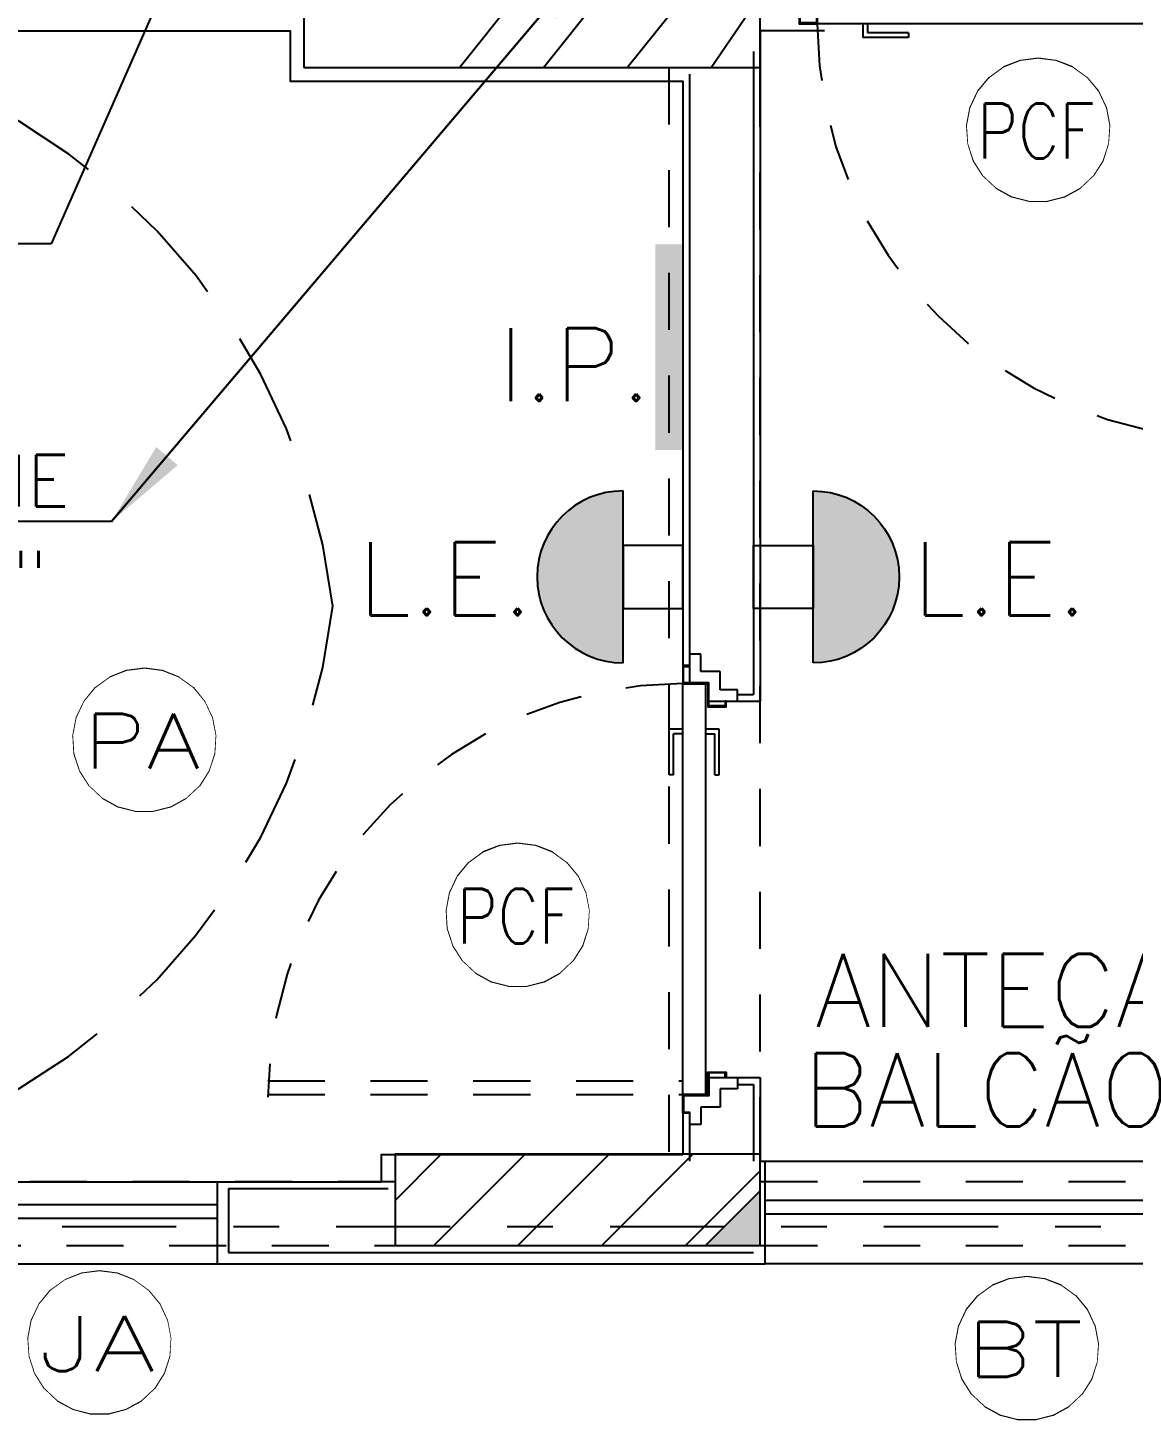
# Model space of a CAD drawing. Header units: millimetres. Extents: x 188.6 to 263.2, y 40.1 to 120.1.
# Drawn here: x 227.859 to 230.28, y 65.92 to 68.966 of the extents above; entities that cross this region are included whole.
import ezdxf
from ezdxf.enums import TextEntityAlignment as Align

# ---------------------------------------------------------------- set-up
doc = ezdxf.new("R2010")
doc.units = ezdxf.units.MM
doc.set_wipeout_variables(frame=1)
for name, pattern in [('ACAD_ISO14W100', [24, 12, -3, 0, -3, 0, -3, 0, -3]), ('DASHDOT2', [0.5, 0.25, -0.125, 0, -0.125]), ('HIDDEN2', [0.1875, 0.125, -0.0625]), ('XREF-TIPO$0$HIDDEN', [0.375, 0.25, -0.125]), ('XREF-TIPO$0$HIDDEN2', [0.1875, 0.125, -0.0625])]:
    doc.linetypes.add(name, pattern=pattern)
for name, color, linetype in [('ARQ', 8, 'Continuous'), ('ESTR-PILARES', 11, 'Continuous'), ('ESTR-VIGAS', 11, 'HIDDEN2'), ('ESTRUTURA', 7, 'Continuous'), ('INC-ALARME-COL', 254, 'Continuous'), ('INC-LE', 96, 'Continuous'), ('INC-PCF', 254, 'Continuous'), ('INC-SINALIZAÇÃO', 88, 'Continuous'), ('INC-TEXTO', 7, 'Continuous'), ('LE', 96, 'Continuous'), ('LE-TEXTO', 7, 'Continuous'), ('SPDA-MALHA', 162, 'ACAD_ISO14W100'), ('SPK-TEXTO', 7, 'Continuous'), ('T-MC-TEXTO', 8, 'Continuous')]:
    doc.layers.add(name, color=color, linetype=linetype)
doc.styles.add('60-100', font='romans.shx', dxfattribs={"height": 0.16})
doc.styles.add('60-50', font='romans.shx', dxfattribs={"height": 0.08})
doc.styles.add('60-75', font='romans.shx', dxfattribs={"height": 0.12})
doc.styles.add('MC-ROMANS', font='romans')
doc.styles.add('ROMANS', font='ROMANS.SHX', dxfattribs={"height": 0.15})
doc.dimstyles.new('IND75', dxfattribs={"dimtxt": 0.15, "dimasz": 0.1875, "dimexe": 0.15, "dimexo": 0, "dimgap": 0.1, "dimtad": 1, "dimzin": 10, "dimdsep": 46, "dimtxsty": '60-75', "dimcen": 0, "dimclrd": 256, "dimclre": 1, "dimclrt": 256, "dimadec": 0, "dimazin": 0, "dimtfac": 1, "dimtix": 1, "dimtmove": 2, "dimatfit": 3, "dimfxl": 0.15, "dimtolj": 1, "dimtzin": 6, "dimarcsym": 0})
doc.dimstyles.new('SETAS75', dxfattribs={"dimtxt": 0.16, "dimasz": 0.15, "dimexe": 0.15, "dimexo": 0, "dimgap": 0.1, "dimtad": 1, "dimzin": 10, "dimdsep": 46, "dimtxsty": '60-100', "dimblk1": 'OPEN', "dimblk2": 'OPEN', "dimsah": 1, "dimcen": 0, "dimclrd": 244, "dimclre": 244, "dimclrt": 7, "dimadec": 0, "dimazin": 0, "dimtfac": 1, "dimtix": 1, "dimtmove": 2, "dimatfit": 3, "dimldrblk": 'OPEN', "dimfxl": 0.15, "dimtolj": 1, "dimtzin": 6, "dimarcsym": 0})

# ---------------------------------------------------------------- blocks, each defined once
blk = doc.blocks.new('XREF-TIPO$0$PORTA CF')
at = {"color": 0, "linetype": 'XREF-TIPO$0$HIDDEN2'}
for p, q in [((224.4585, 129.9018), (224.4585, 128.9931)), ((224.4885, 129.9018), (224.4885, 128.9931))]:
    blk.add_line(p, q, dxfattribs=at)
at = {"color": 0}
for p, q in [((225.1585, 129.0231), (225.2585, 129.0231)), ((225.1585, 129.0131), (225.1585, 129.0231)), ((225.1585, 129.0131), (225.2485, 129.0131)), ((225.2485, 128.9931), (225.2485, 129.0131)), ((225.2585, 128.9931), (225.2585, 129.0231)), ((224.3929, 128.9531), (224.3929, 128.9781)), ((225.4229, 128.9531), (225.4229, 128.9781)), ((224.4309, 128.9531), (224.3929, 128.9531)), ((224.4309, 128.9111), (224.4309, 128.9531)), ((225.2485, 128.9431), (225.2485, 128.9231)), ((225.2585, 128.9131), (225.2585, 128.9431)), ((225.3849, 128.9111), (225.3849, 128.9531)), ((225.3849, 128.9531), (225.4229, 128.9531)), ((224.4709, 128.9111), (224.4309, 128.9111)), ((224.4709, 128.8731), (224.4709, 128.9111)), ((225.1585, 128.9231), (225.1585, 128.9131)), ((225.1585, 128.9231), (225.2485, 128.9231)), ((225.1585, 128.9131), (225.2585, 128.9131)), ((225.3449, 128.9111), (225.3849, 128.9111)), ((225.3449, 128.8731), (225.3449, 128.9111)), ((224.4959, 128.8731), (224.4709, 128.8731)), ((225.3199, 128.8731), (225.3449, 128.8731))]:
    blk.add_line(p, q, dxfattribs=at)
for points in [[(224.4959, 128.9001), (224.5059, 128.9001), (224.5059, 128.9361), (224.4559, 128.9361), (224.4559, 128.9911), (224.4199, 128.9911), (224.4199, 128.9781), (224.4179, 128.9781), (224.4179, 128.9931), (224.4579, 128.9931), (224.4579, 128.9381), (224.5079, 128.9381), (224.5079, 128.8981), (224.4959, 128.8981)], [(224.4585, 128.9431), (224.4585, 128.9931), (225.3585, 128.9931), (225.3585, 128.9431)], [(225.3199, 128.9001), (225.3099, 128.9001), (225.3099, 128.9361), (225.3599, 128.9361), (225.3599, 128.9911), (225.3959, 128.9911), (225.3959, 128.9781), (225.3979, 128.9781), (225.3979, 128.9931), (225.3579, 128.9931), (225.3579, 128.9381), (225.3079, 128.9381), (225.3079, 128.8981), (225.3199, 128.8981)]]:
    blk.add_lwpolyline(points, close=True, dxfattribs=at)
at = {"color": 0, "linetype": 'XREF-TIPO$0$HIDDEN2'}
blk.add_arc((224.4479, 128.9912), 0.9107, 0.1236, 89.659, dxfattribs=at)
blk = doc.blocks.new('ESTR-TP-29.09.2016')
at = {"layer": 'ESTR-PILARES'}
for p, q in [((22.851, 9.3652), (23.051, 9.6152)), ((23.0349, 9.3652), (23.2349, 9.6152)), ((23.2187, 9.3652), (23.4187, 9.6152)), ((23.4026, 9.3652), (23.51, 9.5227)), ((22.71, 6.8842), (22.811, 6.9852)), ((22.7949, 6.7852), (22.9949, 6.9852)), ((22.9787, 6.7852), (23.1787, 6.9852)), ((23.1626, 6.7852), (23.3626, 6.9852)), ((23.3464, 6.7852), (23.51, 6.9488)), ((23.11, 6.8852), (23.11, 6.8852)), ((22.71, 6.7852), (22.71, 6.7852)), ((22.71, 6.7852), (22.71, 6.7852)), ((23.51, 6.7852), (23.51, 6.7852)), ((23.51, 6.7852), (23.51, 6.7852))]:
    blk.add_line(p, q, dxfattribs=at)
for points in [[(22.51, 9.3652), (23.51, 9.3652), (23.51, 9.6152), (22.51, 9.6152), (22.51, 9.3652)], [(22.71, 6.7852), (23.51, 6.7852), (23.51, 6.9852), (22.71, 6.9852), (22.71, 6.7852)], [(23.51, 6.7852), (23.51, 6.9052), (23.39, 6.7852), (23.51, 6.7852)]]:
    blk.add_lwpolyline(points, dxfattribs=at)
for points in [[(23.51, 6.7852), (23.51, 6.9052), (23.39, 6.7852)], [(23.51, 6.7852), (23.39, 6.7852), (23.51, 6.7852)]]:
    blk.add_solid(points, dxfattribs=at)
at = {"layer": 'ESTR-VIGAS'}
for points in [[(23.31, 9.3652), (23.31, 6.9852)], [(23.51, 6.9852), (23.51, 9.3652)], [(22.71, 6.9252), (17.94, 6.9252)], [(24.76, 6.9252), (23.51, 6.9252)], [(17.94, 6.7852), (22.71, 6.7852)], [(23.51, 6.7852), (24.83, 6.7852)]]:
    blk.add_lwpolyline(points, dxfattribs=at)
blk = doc.blocks.new('LE')
at = {"layer": 'INC-LE'}
blk.add_hatch(color=256, dxfattribs=at).paths.add_polyline_path([(-0.1674, 0.1162), (0.1674, 0.1162, 1)])
blk.add_line((-0.1674, 0.1162), (0.1674, 0.1162), dxfattribs=at)
blk.add_lwpolyline([(-0.0614, 0), (0.0614, 0), (0.0614, 0.1162), (-0.0614, 0.1162)], close=True, dxfattribs=at)
blk.add_arc((0, 0.1162), 0.1674, 0, 180, dxfattribs=at)
blk = doc.blocks.new('PORTA CF')
at = {"linetype": 'HIDDEN2'}
for p, q in [((224.4585, 129.9018), (224.4585, 128.9931)), ((224.4885, 129.9018), (224.4885, 128.9931))]:
    blk.add_line(p, q, dxfattribs=at)
for p, q in [((225.1585, 129.0231), (225.2585, 129.0231)), ((225.1585, 129.0131), (225.1585, 129.0231)), ((225.1585, 129.0131), (225.2485, 129.0131)), ((225.2485, 128.9931), (225.2485, 129.0131)), ((225.2585, 128.9931), (225.2585, 129.0231)), ((224.3929, 128.9531), (224.3929, 128.9781)), ((225.4229, 128.9531), (225.4229, 128.9781)), ((224.4309, 128.9531), (224.3929, 128.9531)), ((224.4309, 128.9111), (224.4309, 128.9531)), ((225.2485, 128.9431), (225.2485, 128.9231)), ((225.2585, 128.9131), (225.2585, 128.9431)), ((225.3849, 128.9111), (225.3849, 128.9531)), ((225.3849, 128.9531), (225.4229, 128.9531)), ((224.4709, 128.9111), (224.4309, 128.9111)), ((224.4709, 128.8731), (224.4709, 128.9111)), ((225.1585, 128.9231), (225.1585, 128.9131)), ((225.1585, 128.9231), (225.2485, 128.9231)), ((225.1585, 128.9131), (225.2585, 128.9131)), ((225.3449, 128.9111), (225.3849, 128.9111)), ((225.3449, 128.8731), (225.3449, 128.9111)), ((224.4959, 128.8731), (224.4709, 128.8731)), ((225.3199, 128.8731), (225.3449, 128.8731))]:
    blk.add_line(p, q)
for points in [[(224.4959, 128.9001), (224.5059, 128.9001), (224.5059, 128.9361), (224.4559, 128.9361), (224.4559, 128.9911), (224.4199, 128.9911), (224.4199, 128.9781), (224.4179, 128.9781), (224.4179, 128.9931), (224.4579, 128.9931), (224.4579, 128.9381), (224.5079, 128.9381), (224.5079, 128.8981), (224.4959, 128.8981)], [(224.4585, 128.9431), (224.4585, 128.9931), (225.3585, 128.9931), (225.3585, 128.9431)], [(225.3199, 128.9001), (225.3099, 128.9001), (225.3099, 128.9361), (225.3599, 128.9361), (225.3599, 128.9911), (225.3959, 128.9911), (225.3959, 128.9781), (225.3979, 128.9781), (225.3979, 128.9931), (225.3579, 128.9931), (225.3579, 128.9381), (225.3079, 128.9381), (225.3079, 128.8981), (225.3199, 128.8981)]]:
    blk.add_lwpolyline(points, close=True)
blk.add_arc((224.4479, 128.9912), 0.9107, 0.1236, 89.659, dxfattribs=at)
blk = doc.blocks.new('_OPEN')
at = {"color": 0, "linetype": 'ByBlock'}
for p, q in [((-1, 0.167), (0, 0)), ((0, 0), (-1, -0.167)), ((0, 0), (-1, 0))]:
    blk.add_line(p, q, dxfattribs=at)
blk = doc.blocks.new('INDU')
at = {"color": 7}
blk.add_line((-0.005, 0), (0.005, 0), dxfattribs=at)
at = {"style": 'ROMANS'}
for tag, p in [('TQ-01', (0, 0.001189)), ('100', (0, -0.001718))]:
    blk.add_attdef(tag, text='', height=0.0015, dxfattribs=at).set_placement(p, align=Align.MIDDLE)
blk = doc.blocks.new('INC-OBJETO')
at = {"color": 0}
blk.add_lwpolyline([(0, 0.002084), (-0.000518, 0.002019), (-0.001004, 0.001827), (-0.001427, 0.001519), (-0.00176, 0.001117), (-0.001982, 0.000644), (-0.00208, 0.000131), (-0.002047, -0.000391), (-0.001886, -0.000887), (-0.001606, -0.001329), (-0.001225, -0.001686), (-0.000767, -0.001938), (-0.000261, -0.002068), (0.000261, -0.002068), (0.000767, -0.001938), (0.001225, -0.001686), (0.001606, -0.001329), (0.001886, -0.000887), (0.002047, -0.000391), (0.00208, 0.000131), (0.001982, 0.000644), (0.00176, 0.001117), (0.001427, 0.001519), (0.001004, 0.001827), (0.000518, 0.002019)], close=True, dxfattribs=at)
blk.add_wipeout([(0, 0.002084), (-0.000518, 0.002019), (-0.001004, 0.001827), (-0.001427, 0.001519), (-0.00176, 0.001117), (-0.001982, 0.000644), (-0.00208, 0.000131), (-0.002047, -0.000391), (-0.001886, -0.000887), (-0.001606, -0.001329), (-0.001225, -0.001686), (-0.000767, -0.001938), (-0.000261, -0.002068), (0.000261, -0.002068), (0.000767, -0.001938), (0.001225, -0.001686), (0.001606, -0.001329), (0.001886, -0.000887), (0.002047, -0.000391), (0.00208, 0.000131), (0.001982, 0.000644), (0.00176, 0.001117), (0.001427, 0.001519), (0.001004, 0.001827), (0.000518, 0.002019)], dxfattribs=at)
at = {"color": 0, "style": 'ROMANS', "width": 1.285725}
blk.add_attdef('OBJETO', text='', height=0.0016, dxfattribs=at).set_placement((-0.001786, -0.00083), (0.001643, -0.00083), align=Align.FIT)
blk = doc.blocks.new('A$C0ECE51B6')
at = {"layer": 'INC-SINALIZAÇÃO', "color": 119}
blk.add_solid([(0.225, 0.06), (0.225, 0), (-0.225, 0.06), (-0.225, 0)], dxfattribs=at)

msp = doc.modelspace()

# ---------------------------------------------------------------- linework, layer by layer
at = {"layer": 'ARQ'}
for p, q in [((229.4632, 68.9596), (229.4632, 67.4916)), ((229.6034, 68.9596), (229.4632, 68.9596)), ((229.4632, 68.9596), (229.4632, 67.4916)), ((229.6034, 68.9596), (229.4632, 68.9596)), ((229.4482, 68.9146), (229.4482, 67.5066)), ((229.4482, 68.9146), (229.4482, 67.5066)), ((229.3081, 68.8646), (229.3081, 67.5296)), ((229.3081, 68.8646), (229.3081, 67.5296)), ((229.3502, 67.4916), (229.4632, 67.4916)), ((229.3502, 67.4916), (229.4632, 67.4916)), ((229.4132, 67.5066), (229.4482, 67.5066)), ((229.4132, 67.5066), (229.4482, 67.5066)), ((229.3502, 66.6676), (229.4632, 66.6676)), ((229.3502, 66.6676), (229.4632, 66.6676)), ((229.4632, 66.6676), (229.4632, 66.4844)), ((229.4632, 66.6676), (229.4632, 66.4844)), ((229.4132, 66.6526), (229.4481, 66.6526)), ((229.4132, 66.6526), (229.4481, 66.6526)), ((229.4481, 66.6526), (229.4481, 66.4844)), ((229.4481, 66.6526), (229.4481, 66.4844)), ((229.2932, 66.6276), (229.2932, 66.4994)), ((229.2932, 66.6276), (229.2932, 66.4994)), ((229.3081, 66.5897), (229.3081, 66.4846)), ((229.3081, 66.5897), (229.3081, 66.4846)), ((229.4632, 66.4844), (230.6832, 66.4844)), ((229.4632, 66.4844), (230.6832, 66.4844)), ((229.4732, 66.4844), (229.4732, 66.2596)), ((229.4732, 66.4844), (229.4732, 66.2596)), ((227.7734, 66.4396), (228.2734, 66.4396)), ((227.7734, 66.4396), (228.2734, 66.4396)), ((228.2734, 66.4396), (228.6331, 66.4396)), ((228.2734, 66.4396), (228.2734, 66.2596)), ((228.2734, 66.4396), (228.6331, 66.4396)), ((228.2734, 66.4396), (228.2734, 66.2596)), ((228.2984, 66.4246), (228.6481, 66.4246)), ((228.2984, 66.4246), (228.2984, 66.2846)), ((228.2984, 66.4246), (228.6481, 66.4246)), ((228.2984, 66.4246), (228.2984, 66.2846)), ((227.7734, 66.3896), (228.2734, 66.3896)), ((227.7734, 66.3896), (228.2734, 66.3896)), ((229.4732, 66.3994), (230.6732, 66.3994)), ((229.4732, 66.3994), (230.6732, 66.3994)), ((227.7734, 66.3596), (228.2734, 66.3596)), ((227.7734, 66.3596), (228.2734, 66.3596)), ((229.4732, 66.3694), (230.6732, 66.3694)), ((229.4732, 66.3694), (230.6732, 66.3694)), ((228.2984, 66.2846), (229.4481, 66.2846)), ((228.2984, 66.2846), (229.4481, 66.2846)), ((227.7734, 66.2596), (228.2734, 66.2596)), ((227.7734, 66.2596), (228.2734, 66.2596)), ((228.2734, 66.2596), (229.4731, 66.2596)), ((228.2734, 66.2596), (229.4731, 66.2596)), ((230.6832, 66.2596), (229.4731, 66.2596)), ((230.6832, 66.2596), (229.4731, 66.2596))]:
    msp.add_line(p, q, dxfattribs=at)
for points in [[(223.8332, 66.8994), (223.8332, 68.301), (223.8929, 68.301), (223.8929, 68.9596), (228.4331, 68.9596), (228.4331, 68.8494), (229.2932, 68.8494), (229.2932, 67.5296)], [(223.8332, 66.8994), (223.8332, 68.301), (223.8929, 68.301), (223.8929, 68.9596), (228.4331, 68.9596), (228.4331, 68.8494), (229.2932, 68.8494), (229.2932, 67.5296)], [(228.6331, 66.4396), (228.6331, 66.4994), (229.2932, 66.4994)], [(228.6331, 66.4396), (228.6331, 66.4994), (229.2932, 66.4994)]]:
    msp.add_lwpolyline(points, dxfattribs=at)
at = {"layer": 'ARQ', "linetype": 'XREF-TIPO$0$HIDDEN'}
for centre, radius, start, end in [((227.1151, 67.5395), 1.4205, 6.4713, 91.2879), ((227.1151, 67.5395), 1.4205, 6.4713, 91.2879), ((227.1239, 67.8609), 1.412, 268.3469, 353.4369), ((227.1239, 67.8609), 1.412, 268.3469, 353.4369)]:
    msp.add_arc(centre, radius, start, end, dxfattribs=at)
at = {"layer": 'SPDA-MALHA', "linetype": 'DASHDOT2'}
msp.add_line((223.734, 66.3416), (234.1306, 66.3416), dxfattribs=at)

# ---------------------------------------------------------------- block references
at = {"layer": 'ARQ', "rotation": 90}
msp.add_blockref('XREF-TIPO$0$PORTA CF', (358.2863, -157.8283), dxfattribs=at)
at = {"layer": 'ESTRUTURA'}
msp.add_blockref('ESTR-TP-29.09.2016', (205.9531, 59.5144), dxfattribs=at)
at = {"layer": 'INC-ALARME-COL'}
ref = msp.add_blockref('INDU', (227.6672, 67.8854, -0.225), dxfattribs=dict(at, xscale=75, yscale=-75, zscale=75, rotation=180))
ref.add_attrib('100', 'ø3/4"', dxfattribs={"layer": '0', "height": 0.1125, "style": 'ROMANS'}).set_placement((227.6672, 67.7566, 0.45), align=Align.MIDDLE)
ref.add_attrib('TQ-01', 'ALARME', dxfattribs={"layer": '0', "height": 0.1125, "style": 'ROMANS'}).set_placement((227.6672, 67.9746, 0.45), align=Align.MIDDLE)
at = {"layer": 'INC-PCF'}
for name, p, rotation in [('PORTA CF', (454.9464, 197.9684), 180.0000000000373), ('XREF-TIPO$0$PORTA CF', (358.2863, -157.8283), 90)]:
    msp.add_blockref(name, p, dxfattribs=dict(at, rotation=rotation))
at = {"layer": 'INC-SINALIZAÇÃO', "linetype": 'Continuous', "rotation": 90}
msp.add_blockref('A$C0ECE51B6', (229.2932, 68.2669), dxfattribs=at)
at = {"layer": 'LE', "yscale": 1.125, "zscale": 1.125}
for p, xscale, rotation in [((229.2932, 67.7639), 1.125, 90), ((229.4483, 67.7639), -1.125, 270)]:
    msp.add_blockref('LE', p, dxfattribs=dict(at, xscale=xscale, rotation=rotation))

# ---------------------------------------------------------------- texts
at = {"layer": 'LE-TEXTO', "style": '60-50'}
for s, p in [('I.P.', (229.0573, 68.2287)), ('L.E.', (228.7736, 67.7596)), ('L.E.', (229.9885, 67.7596))]:
    msp.add_text(s, height=0.16, dxfattribs=at).set_placement(p, align=Align.MIDDLE)
at = {"layer": 'T-MC-TEXTO', "style": 'MC-ROMANS'}
for s, p in [('ANTECAM.', (229.5832, 66.7786)), ('BALCÃO', (229.5575, 66.5607))]:
    msp.add_text(s, height=0.16, dxfattribs=at).set_placement(p)

# ---------------------------------------------------------------- leaders
at = {"layer": 'INC-ALARME-COL'}
for points in [[(228.0422, 67.8854, -0.225), (229.1135, 69.1484, -0.225)], [(229.1135, 69.1484, -0.225), (228.0422, 67.8854, -0.225)]]:
    msp.add_leader(points, dimstyle='IND75', dxfattribs=at)
at = {"layer": 'SPK-TEXTO'}
msp.add_leader([(228.2141, 69.1851), (227.9098, 68.4931), (227.2162, 68.4931)], dimstyle='SETAS75', dxfattribs=at)

# ---------------------------------------------------------------- next in the draw order: block references
at = {"layer": 'INC-TEXTO'}
ref = msp.add_blockref('INC-OBJETO', (230.0717, 68.7428), dxfattribs=dict(at, xscale=75, yscale=75, zscale=75))
ref.add_attrib('OBJETO', 'PCF', dxfattribs={"layer": '0', "height": 0.12, "style": 'ROMANS', "width": 0.762718}).set_placement((229.9377, 68.6806), (230.1949, 68.6806), align=Align.FIT)
ref = msp.add_blockref('INC-OBJETO', (228.114, 67.4067), dxfattribs=dict(at, xscale=75, yscale=75, zscale=75))
ref.add_attrib('OBJETO', 'PA', dxfattribs={"layer": '0', "height": 0.12, "style": 'ROMANS', "width": 1.18422}).set_placement((227.9801, 67.3444), (228.2372, 67.3444), align=Align.FIT)
ref = msp.add_blockref('INC-OBJETO', (228.9317, 67.0238), dxfattribs=dict(at, xscale=75, yscale=75, zscale=75))
ref.add_attrib('OBJETO', 'PCF', dxfattribs={"layer": '0', "height": 0.12, "style": 'ROMANS', "width": 0.762718}).set_placement((228.7978, 66.9616), (229.055, 66.9616), align=Align.FIT)
ref = msp.add_blockref('INC-OBJETO', (228.0156, 66.0872), dxfattribs=dict(at, xscale=75, yscale=75, zscale=75))
ref.add_attrib('OBJETO', 'JA', dxfattribs={"layer": '0', "height": 0.12, "style": 'ROMANS', "width": 1.363647}).set_placement((227.8816, 66.025), (228.1388, 66.025), align=Align.FIT)
ref = msp.add_blockref('INC-OBJETO', (230.0469, 66.075), dxfattribs=dict(at, xscale=75, yscale=75, zscale=75))
ref.add_attrib('OBJETO', 'BT', dxfattribs={"layer": '0', "height": 0.12, "style": 'ROMANS', "width": 1.25001}).set_placement((229.913, 66.0128), (230.1701, 66.0128), align=Align.FIT)

# ---------------------------------------------------------------- next in the draw order: block references
ref = msp.add_blockref('INC-OBJETO', (230.0718, 68.7424), dxfattribs=dict(at, xscale=75, yscale=75, zscale=75))
ref.add_attrib('OBJETO', 'PCF', dxfattribs={"layer": '0', "height": 0.12, "style": 'ROMANS', "width": 0.762718}).set_placement((229.9379, 68.6802), (230.195, 68.6802), align=Align.FIT)
ref = msp.add_blockref('INC-OBJETO', (228.9319, 67.0235), dxfattribs=dict(at, xscale=75, yscale=75, zscale=75))
ref.add_attrib('OBJETO', 'PCF', dxfattribs={"layer": '0', "height": 0.12, "style": 'ROMANS', "width": 0.762718}).set_placement((228.7979, 66.9612), (229.0551, 66.9612), align=Align.FIT)
ref = msp.add_blockref('INC-OBJETO', (230.047, 66.0747), dxfattribs=dict(at, xscale=75, yscale=75, zscale=75))
ref.add_attrib('OBJETO', 'BT', dxfattribs={"layer": '0', "height": 0.12, "style": 'ROMANS', "width": 1.25001}).set_placement((229.9131, 66.0124), (230.1702, 66.0124), align=Align.FIT)

doc.saveas('drawing.dxf')
